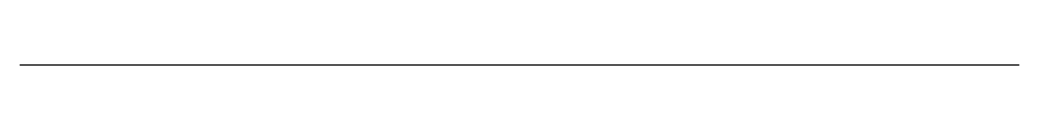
# Model space of a CAD drawing. Header units: millimetres. Extents: x 1453 to 1553, y 701 to 701.
import ezdxf

# ---------------------------------------------------------------- set-up
doc = ezdxf.new("R2010")
doc.units = ezdxf.units.MM
doc.layers.get('0').update_dxf_attribs({"true_color": 0xe7f0ff})
doc.layers.add('SpecPartNotFound', color=1, linetype='Continuous', true_color=0xff0000)

# ---------------------------------------------------------------- blocks, each defined once
blk = doc.blocks.new('OLET_SSS3-13581')
for p in [(1453, 701, 5395.3118), (1453, 701, 5395.3118), (1553.0125, 701, 5395.3118)]:
    blk.add_line(p, (1453, 701, 5395.3118))

msp = doc.modelspace()

# ---------------------------------------------------------------- block references
at = {"layer": 'SpecPartNotFound'}
msp.add_blockref('OLET_SSS3-13581', (0, 0), dxfattribs=at)

doc.saveas('drawing.dxf')
